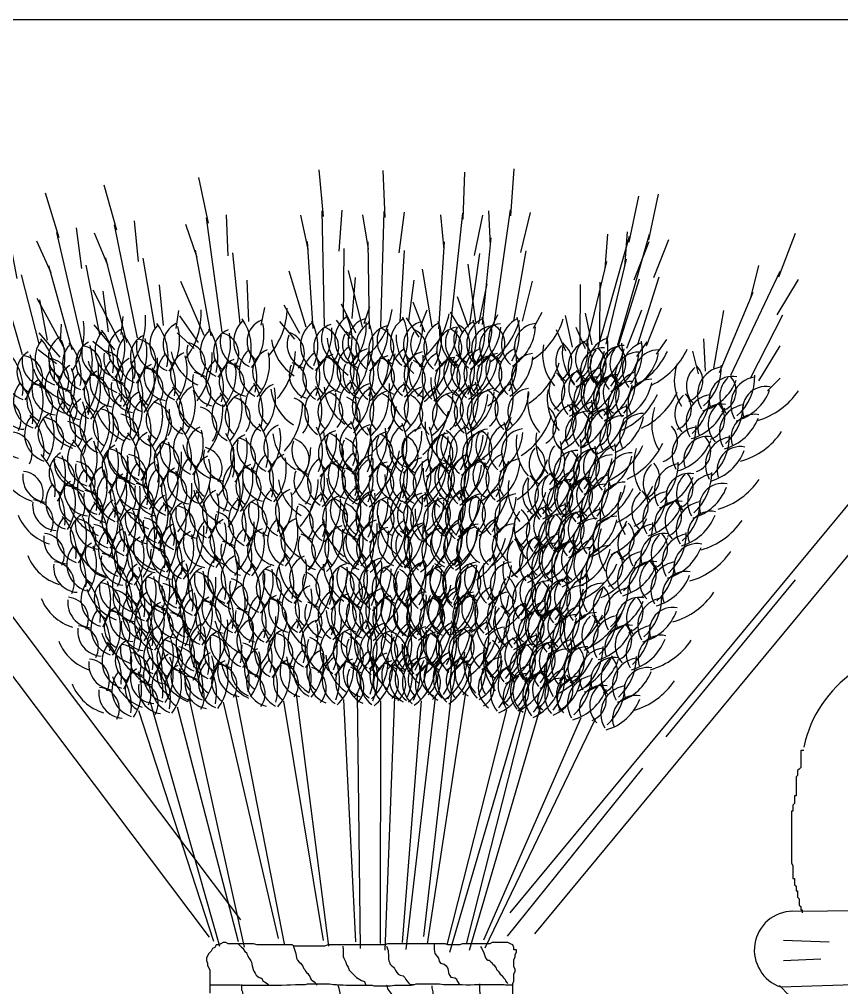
# Model space of a CAD drawing. Header units: millimetres. Extents: x 740 to 5908, y 1492 to 3373.
# Drawn here: x 5878.74 to 5892.21, y 2012.96 to 2028.81 of the extents above; entities that cross this region are included whole.
import ezdxf

# ---------------------------------------------------------------- set-up
doc = ezdxf.new("R2010")
doc.units = ezdxf.units.MM

# ---------------------------------------------------------------- blocks, each defined once
blk = doc.blocks.new('A$C538B1272')
for p, q in [((21.859, 49.687), (23.111, 52.919)), ((19.771, 48.019), (20.397, 50.521)), ((18.31, 42.39), (21.963, 50.104)), ((21.754, 46.873), (23.32, 49.479)), ((17.475, 42.599), (19.98, 48.541)), ((17.058, 42.911), (17.788, 47.185)), ((19.771, 42.182), (22.172, 46.873)), ((16.432, 42.703), (16.327, 45.1)), ((20.397, 41.973), (21.963, 44.579)), ((15.91, 42.494), (15.492, 44.162)), ((21.024, 41.243), (21.963, 42.182)), ((7.208, 17.027), (0, 0.584)), ((8.28, 16.929), (0.097, 0))]:
    blk.add_line(p, q)
for centre, radius, start, end in [((17.777, 41.988), 3.649, 160.2049, 211.2294), ((14.645, 41.967), 1.6, 290.14187, 43.81282), ((17.926, 40.954), 2.077, 98.95694, 210.28646), ((13.721, 43.064), 3.905, 311.3957, 0.99638), ((16.893, 41.573), 1.87, 131.58132, 224.11102), ((18.436, 40.589), 1.72, 78.9415, 198.4862), ((17.112, 41.221), 1.6, 290.14187, 43.81282), ((16.187, 42.317), 3.905, 311.3957, 0.99638), ((15.21, 43.378), 3.761, 285.79879, 338.94308), ((19.359, 40.827), 1.87, 131.58132, 224.11102), ((20.392, 40.208), 2.077, 98.95694, 210.28646), ((16.044, 39.513), 1.87, 131.58132, 224.11102), ((13.796, 39.907), 1.6, 290.14187, 43.81282), ((17.077, 38.894), 2.077, 98.95694, 210.28646), ((12.872, 41.004), 3.905, 311.3957, 0.99638), ((17.677, 42.631), 3.761, 285.79879, 338.94308), ((20.903, 39.842), 1.72, 78.9415, 198.4862), ((18.8, 44.305), 5.458, 285.86962, 325.88695), ((17.587, 38.529), 1.72, 78.9415, 198.4862), ((18.51, 38.767), 1.87, 131.58132, 224.11102), ((16.263, 39.161), 1.6, 290.14187, 43.81282), ((19.543, 38.148), 2.077, 98.95694, 210.28646), ((15.338, 40.257), 3.905, 311.3957, 0.99638), ((16.107, 38.757), 3.649, 160.2049, 211.2294), ((14.361, 41.318), 3.761, 285.79879, 338.94308), ((20.054, 37.782), 1.72, 78.9415, 198.4862), ((16.828, 40.571), 3.761, 285.79879, 338.94308), ((12.765, 37.514), 1.6, 290.14187, 43.81282), ((16.045, 36.501), 2.077, 98.95694, 210.28646), ((11.84, 38.611), 3.905, 311.3957, 0.99638), ((17.548, 41.282), 5.458, 285.86962, 325.88695), ((13.33, 38.925), 3.761, 285.79879, 338.94308), ((16.556, 36.136), 1.72, 78.9415, 198.4862), ((15.231, 36.767), 1.6, 290.14187, 43.81282), ((18.512, 35.755), 2.077, 98.95694, 210.28646), ((14.307, 37.864), 3.905, 311.3957, 0.99638), ((14.751, 35.734), 3.649, 160.2049, 211.2294), ((15.797, 38.178), 3.761, 285.79879, 338.94308), ((19.023, 35.389), 1.72, 78.9415, 198.4862), ((11.45, 34.787), 1.6, 290.14187, 43.81282), ((10.526, 35.884), 3.905, 311.3957, 0.99638), ((13.698, 34.393), 1.87, 131.58132, 224.11102), ((15.241, 33.409), 1.72, 78.9415, 198.4862), ((13.917, 34.04), 1.6, 290.14187, 43.81282), ((12.992, 35.137), 3.905, 311.3957, 0.99638), ((12.016, 36.198), 3.761, 285.79879, 338.94308), ((16.164, 33.646), 1.87, 131.58132, 224.11102), ((17.197, 33.028), 2.077, 98.95694, 210.28646), ((15.878, 37.737), 5.458, 285.86962, 325.88695), ((13.603, 32.502), 3.649, 160.2049, 211.2294), ((12.849, 32.333), 1.87, 131.58132, 224.11102), ((10.601, 32.727), 1.6, 290.14187, 43.81282), ((13.882, 31.714), 2.077, 98.95694, 210.28646), ((9.677, 33.824), 3.905, 311.3957, 0.99638), ((14.482, 35.451), 3.761, 285.79879, 338.94308), ((17.708, 32.662), 1.72, 78.9415, 198.4862), ((14.392, 31.349), 1.72, 78.9415, 198.4862), ((15.315, 31.586), 1.87, 131.58132, 224.11102), ((13.068, 31.98), 1.6, 290.14187, 43.81282), ((16.348, 30.968), 2.077, 98.95694, 210.28646), ((12.143, 33.077), 3.905, 311.3957, 0.99638), ((11.166, 34.138), 3.761, 285.79879, 338.94308), ((16.859, 30.602), 1.72, 78.9415, 198.4862), ((13.633, 33.391), 3.761, 285.79879, 338.94308), ((14.626, 34.714), 5.458, 285.86962, 325.88695), ((12.142, 29.792), 3.649, 160.2049, 211.2294), ((11.818, 29.94), 1.87, 131.58132, 224.11102), ((9.57, 30.334), 1.6, 290.14187, 43.81282), ((12.85, 29.321), 2.077, 98.95694, 210.28646), ((8.645, 31.431), 3.905, 311.3957, 0.99638), ((10.135, 31.745), 3.761, 285.79879, 338.94308), ((13.361, 28.956), 1.72, 78.9415, 198.4862), ((14.284, 29.193), 1.87, 131.58132, 224.11102), ((12.037, 29.587), 1.6, 290.14187, 43.81282), ((15.317, 28.574), 2.077, 98.95694, 210.28646), ((11.112, 30.684), 3.905, 311.3957, 0.99638), ((7.796, 29.371), 3.905, 311.3957, 0.99638), ((12.602, 30.998), 3.761, 285.79879, 338.94308), ((15.828, 28.209), 1.72, 78.9415, 198.4862), ((10.968, 27.88), 1.87, 131.58132, 224.11102), ((8.721, 28.274), 1.6, 290.14187, 43.81282), ((12.001, 27.261), 2.077, 98.95694, 210.28646), ((10.263, 28.624), 3.905, 311.3957, 0.99638), ((13.791, 32.421), 5.458, 285.86962, 325.88695), ((10.785, 26.769), 3.649, 160.2049, 211.2294), ((9.286, 29.685), 3.761, 285.79879, 338.94308), ((12.512, 26.896), 1.72, 78.9415, 198.4862), ((13.435, 27.133), 1.87, 131.58132, 224.11102), ((14.468, 26.515), 2.077, 98.95694, 210.28646), ((11.753, 28.938), 3.761, 285.79879, 338.94308), ((14.978, 26.149), 1.72, 78.9415, 198.4862), ((10.004, 25.218), 1.87, 131.58132, 224.11102), ((7.756, 25.612), 1.6, 290.14187, 43.81282), ((11.037, 24.6), 2.077, 98.95694, 210.28646), ((6.832, 26.709), 3.905, 311.3957, 0.99638), ((11.547, 24.234), 1.72, 78.9415, 198.4862), ((12.47, 24.472), 1.87, 131.58132, 224.11102), ((10.223, 24.866), 1.6, 290.14187, 43.81282), ((13.503, 23.853), 2.077, 98.95694, 210.28646), ((9.298, 25.962), 3.905, 311.3957, 0.99638), ((12.539, 29.398), 5.458, 285.86962, 325.88695), ((8.322, 27.023), 3.761, 285.79879, 338.94308), ((14.014, 23.487), 1.72, 78.9415, 198.4862), ((9.637, 23.537), 3.649, 160.2049, 211.2294), ((9.155, 23.158), 1.87, 131.58132, 224.11102), ((6.907, 23.552), 1.6, 290.14187, 43.81282), ((10.188, 22.54), 2.077, 98.95694, 210.28646), ((5.983, 24.649), 3.905, 311.3957, 0.99638), ((10.788, 26.276), 3.761, 285.79879, 338.94308), ((10.698, 22.174), 1.72, 78.9415, 198.4862), ((11.621, 22.412), 1.87, 131.58132, 224.11102), ((9.374, 22.806), 1.6, 290.14187, 43.81282), ((12.654, 21.793), 2.077, 98.95694, 210.28646), ((8.449, 23.903), 3.905, 311.3957, 0.99638), ((7.472, 24.963), 3.761, 285.79879, 338.94308), ((13.165, 21.427), 1.72, 78.9415, 198.4862), ((5.876, 21.159), 1.6, 290.14187, 43.81282), ((4.951, 22.256), 3.905, 311.3957, 0.99638), ((9.939, 24.216), 3.761, 285.79879, 338.94308), ((10.869, 25.853), 5.458, 285.86962, 325.88695), ((8.28, 20.514), 3.649, 160.2049, 211.2294), ((8.123, 20.765), 1.87, 131.58132, 224.11102), ((9.156, 20.146), 2.077, 98.95694, 210.28646), ((9.667, 19.781), 1.72, 78.9415, 198.4862), ((8.342, 20.413), 1.6, 290.14187, 43.81282), ((7.418, 21.509), 3.905, 311.3957, 0.99638), ((6.441, 22.57), 3.761, 285.79879, 338.94308), ((10.59, 20.019), 1.87, 131.58132, 224.11102), ((11.623, 19.4), 2.077, 98.95694, 210.28646), ((7.274, 18.705), 1.87, 131.58132, 224.11102), ((5.027, 19.099), 1.6, 290.14187, 43.81282), ((8.307, 18.086), 2.077, 98.95694, 210.28646), ((4.102, 20.196), 3.905, 311.3957, 0.99638), ((8.908, 21.823), 3.761, 285.79879, 338.94308), ((12.134, 19.034), 1.72, 78.9415, 198.4862), ((8.818, 17.721), 1.72, 78.9415, 198.4862), ((9.741, 17.959), 1.87, 131.58132, 224.11102), ((7.493, 18.353), 1.6, 290.14187, 43.81282), ((10.774, 17.34), 2.077, 98.95694, 210.28646), ((6.569, 19.449), 3.905, 311.3957, 0.99638), ((9.616, 22.83), 5.458, 285.86962, 325.88695), ((5.592, 20.51), 3.761, 285.79879, 338.94308), ((11.284, 16.974), 1.72, 78.9415, 198.4862), ((8.059, 19.763), 3.761, 285.79879, 338.94308)]:
    blk.add_arc(centre, radius, start, end)
blk = doc.blocks.new('A$C1CEA1915')
blk.add_blockref('A$C538B1272', (0, 0))

msp = doc.modelspace()

# ---------------------------------------------------------------- linework, layer by layer
for p, q in [((5872.915, 2028.814), (5895.54, 2028.814)), ((5891.179, 2024.601), (5891.456, 2025.316)), ((5890.717, 2024.232), (5890.855, 2024.785)), ((5890.394, 2022.987), (5891.202, 2024.693)), ((5891.155, 2023.978), (5891.502, 2024.555)), ((5890.209, 2023.033), (5890.763, 2024.347)), ((5890.116, 2023.102), (5890.278, 2024.048)), ((5890.717, 2022.941), (5891.248, 2023.978)), ((5889.978, 2023.056), (5889.955, 2023.586)), ((5890.855, 2022.894), (5891.202, 2023.471)), ((5889.863, 2023.01), (5889.77, 2023.379)), ((5890.994, 2022.733), (5891.202, 2022.941)), ((5892.882, 2021.561), (5886.778, 2014.186)), ((5893.3, 2021.237), (5887.179, 2013.843)), ((5877.7, 2020.266), (5882.366, 2014.072)), ((5877.256, 2019.884), (5881.85, 2013.786)), ((5889.337, 2017.066), (5891.454, 2019.639)), ((5887.938, 2017.376), (5886.343, 2013.738)), ((5888.175, 2017.354), (5886.364, 2013.609)), ((5886.736, 2013.805), (5888.955, 2016.556)), ((5891.383, 2014.213), (5901.353, 2014.308)), ((5891.257, 2013.737), (5892.006, 2013.71)), ((5891.216, 2012.971), (5901.64, 2013.305)), ((5891.257, 2013.405), (5891.867, 2013.432))]:
    msp.add_line(p, q)
for points in [[(5891.591, 2016.845), (5891.539, 2016.845), (5891.539, 2016.564), (5891.514, 2016.538), (5891.488, 2016.513), (5891.488, 2016.436), (5891.463, 2016.41), (5891.463, 2016.103), (5891.437, 2016.103), (5891.437, 2015.975), (5891.411, 2015.95), (5891.411, 2015.848), (5891.386, 2015.848), (5891.386, 2015.003), (5891.411, 2014.952), (5891.411, 2014.748), (5891.437, 2014.748), (5891.437, 2014.645), (5891.463, 2014.62), (5891.463, 2014.543), (5891.488, 2014.543), (5891.488, 2014.441), (5891.514, 2014.415), (5891.514, 2014.313), (5891.539, 2014.287), (5891.539, 2014.236), (5891.565, 2014.236), (5891.565, 2014.185)], [(5886.824, 2012.79), (5886.824, 2013.027), (5886.844, 2013.067), (5886.844, 2013.185), (5886.864, 2013.225), (5886.864, 2013.264), (5886.844, 2013.303), (5886.844, 2013.422), (5886.864, 2013.461), (5886.864, 2013.501), (5886.884, 2013.54), (5886.884, 2013.58), (5886.844, 2013.58), (5886.844, 2013.619), (5886.824, 2013.659), (5886.785, 2013.678), (5886.745, 2013.698), (5886.489, 2013.698), (5886.449, 2013.678), (5885.995, 2013.678), (5885.955, 2013.659), (5885.758, 2013.659), (5885.718, 2013.678), (5884.77, 2013.678), (5884.731, 2013.659), (5883.802, 2013.659), (5883.743, 2013.639), (5883.249, 2013.639), (5883.21, 2013.659), (5882.637, 2013.659), (5882.578, 2013.678), (5882.163, 2013.678), (5882.123, 2013.698), (5882.084, 2013.698), (5882.044, 2013.678), (5882.005, 2013.659), (5881.965, 2013.659), (5881.945, 2013.619), (5881.906, 2013.599), (5881.886, 2013.56), (5881.847, 2013.521), (5881.827, 2013.481), (5881.807, 2013.442), (5881.807, 2013.402), (5881.827, 2013.363), (5881.827, 2013.323), (5881.847, 2013.284), (5881.866, 2013.244), (5881.866, 2012.869)], [(5882.334, 2013.673), (5882.382, 2013.625), (5882.406, 2013.609), (5882.422, 2013.577), (5882.438, 2013.553), (5882.463, 2013.536), (5882.471, 2013.512), (5882.487, 2013.48), (5882.495, 2013.456), (5882.511, 2013.432), (5882.535, 2013.4), (5882.543, 2013.376), (5882.551, 2013.343), (5882.559, 2013.319), (5882.575, 2013.255), (5882.583, 2013.231), (5882.607, 2013.199), (5882.624, 2013.167), (5882.648, 2013.142), (5882.672, 2013.126), (5882.696, 2013.118), (5882.72, 2013.102), (5882.728, 2013.078), (5882.76, 2013.054), (5882.785, 2013.038), (5882.809, 2013.022), (5882.825, 2013.006)], [(5883.227, 2013.649), (5883.251, 2013.585), (5883.268, 2013.536), (5883.276, 2013.488), (5883.284, 2013.44), (5883.3, 2013.408), (5883.324, 2013.376), (5883.348, 2013.36), (5883.372, 2013.335), (5883.388, 2013.311), (5883.396, 2013.279), (5883.42, 2013.255), (5883.429, 2013.231), (5883.445, 2013.207), (5883.469, 2013.191), (5883.485, 2013.167), (5883.501, 2013.142), (5883.509, 2013.118), (5883.525, 2013.094), (5883.549, 2013.07), (5883.573, 2013.054), (5883.598, 2013.022), (5883.614, 2012.998)], [(5884.04, 2013.641), (5884.048, 2013.585), (5884.048, 2013.472), (5884.056, 2013.44), (5884.089, 2013.376), (5884.097, 2013.352), (5884.105, 2013.327), (5884.129, 2013.295), (5884.145, 2013.247), (5884.169, 2013.223), (5884.201, 2013.191), (5884.266, 2013.126), (5884.346, 2013.078), (5884.394, 2013.062), (5884.411, 2013.014), (5884.411, 2013.006)], [(5884.757, 2013.641), (5884.781, 2013.569), (5884.789, 2013.472), (5884.789, 2013.424), (5884.797, 2013.4), (5884.805, 2013.376), (5884.813, 2013.352), (5884.845, 2013.319), (5884.869, 2013.295), (5884.885, 2013.271), (5884.902, 2013.239), (5884.926, 2013.207), (5884.95, 2013.183), (5884.982, 2013.167), (5885.03, 2013.151), (5885.055, 2013.126), (5885.071, 2013.094), (5885.087, 2013.07), (5885.119, 2013.038), (5885.143, 2013.014), (5885.207, 2013.014), (5885.216, 2013.006)], [(5885.537, 2013.681), (5885.537, 2013.585), (5885.546, 2013.52), (5885.61, 2013.44), (5885.618, 2013.392), (5885.642, 2013.36), (5885.698, 2013.343), (5885.731, 2013.319), (5885.763, 2013.271), (5885.771, 2013.207), (5885.779, 2013.183), (5885.795, 2013.159), (5885.811, 2013.134), (5885.876, 2013.118), (5885.9, 2013.102), (5885.908, 2013.078), (5885.94, 2013.03), (5885.94, 2013.022)], [(5886.294, 2013.633), (5886.31, 2013.609), (5886.342, 2013.544), (5886.375, 2013.448), (5886.391, 2013.424), (5886.415, 2013.408), (5886.439, 2013.408), (5886.463, 2013.384), (5886.487, 2013.368), (5886.495, 2013.343), (5886.52, 2013.327), (5886.536, 2013.303), (5886.552, 2013.279), (5886.56, 2013.255), (5886.584, 2013.231), (5886.6, 2013.207), (5886.616, 2013.183), (5886.64, 2013.167), (5886.656, 2013.142), (5886.672, 2013.118), (5886.697, 2013.094), (5886.705, 2013.07), (5886.729, 2013.046), (5886.745, 2013.03)], [(5881.859, 2013.006), (5882.358, 2013.006), (5882.382, 2012.998), (5883.042, 2012.998), (5883.123, 2013.006), (5883.187, 2013.006), (5883.268, 2013.014), (5883.429, 2013.014), (5883.461, 2013.022), (5883.823, 2013.022), (5883.887, 2013.014), (5883.936, 2013.014), (5883.984, 2013.006), (5884.048, 2013.006), (5884.097, 2012.998), (5884.523, 2012.998), (5884.547, 2012.99), (5884.821, 2012.99), (5884.885, 2012.998), (5885.159, 2012.998), (5885.191, 2013.006), (5885.216, 2013.014), (5885.24, 2013.022), (5885.626, 2013.022), (5885.69, 2013.014), (5885.996, 2013.014), (5886.061, 2013.006), (5886.133, 2013.006), (5886.198, 2013.014), (5886.681, 2013.014), (5886.705, 2013.006), (5886.825, 2013.006), (5886.833, 2013.014)], [(5882.382, 2013.014), (5882.382, 2012.925), (5882.398, 2012.893), (5882.406, 2012.837), (5882.414, 2012.789), (5882.422, 2012.765), (5882.438, 2012.732), (5882.455, 2012.708), (5882.471, 2012.684), (5882.479, 2012.66), (5882.487, 2012.636), (5882.503, 2012.612), (5882.511, 2012.58), (5882.527, 2012.556), (5882.551, 2012.483), (5882.575, 2012.459), (5882.567, 2012.483), (5882.567, 2012.475)], [(5883.96, 2012.998), (5883.976, 2012.95), (5883.992, 2012.869), (5884, 2012.789), (5884.008, 2012.757), (5884.016, 2012.732), (5884.024, 2012.708), (5884.024, 2012.66), (5884.04, 2012.636), (5884.089, 2012.62), (5884.169, 2012.556), (5884.25, 2012.507), (5884.274, 2012.483), (5884.29, 2012.459), (5884.314, 2012.435), (5884.314, 2012.427)], [(5884.749, 2012.998), (5884.765, 2012.974), (5884.773, 2012.941), (5884.821, 2012.877), (5884.869, 2012.813), (5884.877, 2012.781), (5884.877, 2012.708), (5884.885, 2012.66), (5884.894, 2012.636), (5884.902, 2012.612), (5884.918, 2012.58), (5884.934, 2012.556), (5884.958, 2012.531), (5884.974, 2012.507), (5884.998, 2012.491), (5885.014, 2012.467), (5885.03, 2012.443), (5885.03, 2012.435)], [(5885.497, 2012.99), (5885.497, 2012.958), (5885.513, 2012.893), (5885.513, 2012.845), (5885.529, 2012.781), (5885.546, 2012.732), (5885.578, 2012.684), (5885.626, 2012.676), (5885.65, 2012.644), (5885.674, 2012.62), (5885.723, 2012.556), (5885.739, 2012.531), (5885.747, 2012.507), (5885.763, 2012.483), (5885.763, 2012.435), (5885.771, 2012.427)], [(5886.278, 2013.022), (5886.278, 2012.917), (5886.286, 2012.869), (5886.294, 2012.845), (5886.302, 2012.821), (5886.326, 2012.797), (5886.351, 2012.765), (5886.431, 2012.74), (5886.463, 2012.724), (5886.487, 2012.708), (5886.495, 2012.684), (5886.511, 2012.66), (5886.536, 2012.636), (5886.552, 2012.612), (5886.584, 2012.548), (5886.6, 2012.523), (5886.616, 2012.499), (5886.632, 2012.451), (5886.648, 2012.435)]]:
    msp.add_lwpolyline(points)
for centre, radius, start, end in [((5890.276, 2022.898), 0.807, 160.2049, 211.2294), ((5890.08, 2022.806), 0.414, 131.5813, 224.111), ((5889.583, 2022.893), 0.354, 290.1419, 43.8128), ((5890.309, 2022.669), 0.46, 98.9569, 210.2865), ((5889.378, 2023.136), 0.864, 311.3957, 0.9964), ((5890.421, 2022.588), 0.381, 78.9415, 198.4862), ((5890.128, 2022.728), 0.354, 290.1419, 43.8128), ((5890.854, 2022.504), 0.46, 98.9569, 210.2865), ((5889.924, 2022.971), 0.864, 311.3957, 0.9964), ((5889.708, 2023.205), 0.832, 285.7988, 338.9431), ((5890.626, 2022.641), 0.414, 131.5813, 224.111), ((5890.967, 2022.423), 0.381, 78.9415, 198.4862), ((5889.892, 2022.35), 0.414, 131.5813, 224.111), ((5889.395, 2022.437), 0.354, 290.1419, 43.8128), ((5890.121, 2022.213), 0.46, 98.9569, 210.2865), ((5889.19, 2022.68), 0.864, 311.3957, 0.9964), ((5890.253, 2023.04), 0.832, 285.7988, 338.9431), ((5890.502, 2023.41), 1.208, 285.8696, 325.8869), ((5890.234, 2022.133), 0.381, 78.9415, 198.4862), ((5890.438, 2022.185), 0.414, 131.5813, 224.111), ((5889.941, 2022.272), 0.354, 290.1419, 43.8128), ((5890.666, 2022.048), 0.46, 98.9569, 210.2865), ((5889.736, 2022.515), 0.864, 311.3957, 0.9964), ((5889.906, 2022.183), 0.807, 160.2049, 211.2294), ((5889.52, 2022.75), 0.832, 285.7988, 338.9431), ((5890.779, 2021.967), 0.381, 78.9415, 198.4862), ((5888.962, 2022.151), 0.864, 311.3957, 0.9964), ((5890.066, 2022.584), 0.832, 285.7988, 338.9431), ((5889.167, 2021.908), 0.354, 290.1419, 43.8128), ((5889.893, 2021.684), 0.46, 98.9569, 210.2865), ((5890.225, 2022.741), 1.208, 285.8696, 325.8869), ((5889.292, 2022.22), 0.832, 285.7988, 338.9431), ((5890.005, 2021.603), 0.381, 78.9415, 198.4862), ((5889.712, 2021.743), 0.354, 290.1419, 43.8128), ((5890.438, 2021.519), 0.46, 98.9569, 210.2865), ((5889.508, 2021.985), 0.864, 311.3957, 0.9964), ((5889.606, 2021.514), 0.807, 160.2049, 211.2294), ((5889.838, 2022.055), 0.832, 285.7988, 338.9431), ((5890.551, 2021.438), 0.381, 78.9415, 198.4862), ((5888.876, 2021.305), 0.354, 290.1419, 43.8128), ((5889.602, 2021.081), 0.46, 98.9569, 210.2865), ((5888.671, 2021.547), 0.864, 311.3957, 0.9964), ((5889.373, 2021.218), 0.414, 131.5813, 224.111), ((5889.715, 2021), 0.381, 78.9415, 198.4862), ((5889.422, 2021.14), 0.354, 290.1419, 43.8128), ((5889.217, 2021.382), 0.864, 311.3957, 0.9964), ((5889.001, 2021.617), 0.832, 285.7988, 338.9431), ((5889.919, 2021.052), 0.414, 131.5813, 224.111), ((5890.147, 2020.916), 0.46, 98.9569, 210.2865), ((5890.26, 2020.835), 0.381, 78.9415, 198.4862), ((5889.856, 2021.957), 1.208, 285.8696, 325.8869), ((5889.352, 2020.799), 0.807, 160.2049, 211.2294), ((5889.185, 2020.762), 0.414, 131.5813, 224.111), ((5888.688, 2020.849), 0.354, 290.1419, 43.8128), ((5889.414, 2020.625), 0.46, 98.9569, 210.2865), ((5888.484, 2021.092), 0.864, 311.3957, 0.9964), ((5889.547, 2021.452), 0.832, 285.7988, 338.9431), ((5889.527, 2020.544), 0.381, 78.9415, 198.4862), ((5889.731, 2020.597), 0.414, 131.5813, 224.111), ((5889.234, 2020.684), 0.354, 290.1419, 43.8128), ((5889.96, 2020.46), 0.46, 98.9569, 210.2865), ((5889.029, 2020.926), 0.864, 311.3957, 0.9964), ((5888.813, 2021.161), 0.832, 285.7988, 338.9431), ((5890.072, 2020.379), 0.381, 78.9415, 198.4862), ((5889.359, 2020.996), 0.832, 285.7988, 338.9431), ((5889.579, 2021.289), 1.208, 285.8696, 325.8869), ((5889.029, 2020.2), 0.807, 160.2049, 211.2294), ((5888.957, 2020.232), 0.414, 131.5813, 224.111), ((5888.46, 2020.32), 0.354, 290.1419, 43.8128), ((5889.186, 2020.096), 0.46, 98.9569, 210.2865), ((5888.255, 2020.562), 0.864, 311.3957, 0.9964), ((5888.585, 2020.632), 0.832, 285.7988, 338.9431), ((5889.299, 2020.015), 0.381, 78.9415, 198.4862), ((5889.503, 2020.067), 0.414, 131.5813, 224.111), ((5889.006, 2020.154), 0.354, 290.1419, 43.8128), ((5889.731, 2019.93), 0.46, 98.9569, 210.2865), ((5888.801, 2020.397), 0.864, 311.3957, 0.9964), ((5888.272, 2019.864), 0.354, 290.1419, 43.8128), ((5888.068, 2020.107), 0.864, 311.3957, 0.9964), ((5889.131, 2020.467), 0.832, 285.7988, 338.9431), ((5889.844, 2019.85), 0.381, 78.9415, 198.4862), ((5889.394, 2020.781), 1.208, 285.8696, 325.8869), ((5888.769, 2019.777), 0.414, 131.5813, 224.111), ((5888.998, 2019.64), 0.46, 98.9569, 210.2865), ((5888.613, 2019.941), 0.864, 311.3957, 0.9964), ((5888.729, 2019.531), 0.807, 160.2049, 211.2294), ((5888.397, 2020.176), 0.832, 285.7988, 338.9431), ((5889.111, 2019.559), 0.381, 78.9415, 198.4862), ((5889.315, 2019.612), 0.414, 131.5813, 224.111), ((5888.818, 2019.699), 0.354, 290.1419, 43.8128), ((5889.544, 2019.475), 0.46, 98.9569, 210.2865), ((5888.943, 2020.011), 0.832, 285.7988, 338.9431), ((5889.657, 2019.394), 0.381, 78.9415, 198.4862), ((5888.556, 2019.188), 0.414, 131.5813, 224.111), ((5888.059, 2019.275), 0.354, 290.1419, 43.8128), ((5888.785, 2019.051), 0.46, 98.9569, 210.2865), ((5887.854, 2019.518), 0.864, 311.3957, 0.9964), ((5888.897, 2018.97), 0.381, 78.9415, 198.4862), ((5889.102, 2019.023), 0.414, 131.5813, 224.111), ((5888.604, 2019.11), 0.354, 290.1419, 43.8128), ((5889.33, 2018.886), 0.46, 98.9569, 210.2865), ((5888.4, 2019.353), 0.864, 311.3957, 0.9964), ((5889.117, 2020.112), 1.208, 285.8696, 325.8869), ((5888.184, 2019.587), 0.832, 285.7988, 338.9431), ((5889.443, 2018.805), 0.381, 78.9415, 198.4862), ((5888.475, 2018.816), 0.807, 160.2049, 211.2294), ((5888.368, 2018.732), 0.414, 131.5813, 224.111), ((5887.871, 2018.819), 0.354, 290.1419, 43.8128), ((5888.597, 2018.595), 0.46, 98.9569, 210.2865), ((5887.666, 2019.062), 0.864, 311.3957, 0.9964), ((5888.729, 2019.422), 0.832, 285.7988, 338.9431), ((5888.71, 2018.514), 0.381, 78.9415, 198.4862), ((5888.914, 2018.567), 0.414, 131.5813, 224.111), ((5888.417, 2018.654), 0.354, 290.1419, 43.8128), ((5889.142, 2018.43), 0.46, 98.9569, 210.2865), ((5888.212, 2018.897), 0.864, 311.3957, 0.9964), ((5887.996, 2019.131), 0.832, 285.7988, 338.9431), ((5889.255, 2018.349), 0.381, 78.9415, 198.4862), ((5887.643, 2018.29), 0.354, 290.1419, 43.8128), ((5888.369, 2018.066), 0.46, 98.9569, 210.2865), ((5887.438, 2018.533), 0.864, 311.3957, 0.9964), ((5888.542, 2018.966), 0.832, 285.7988, 338.9431), ((5888.747, 2019.328), 1.208, 285.8696, 325.8869), ((5888.175, 2018.147), 0.807, 160.2049, 211.2294), ((5888.14, 2018.203), 0.414, 131.5813, 224.111), ((5888.481, 2017.985), 0.381, 78.9415, 198.4862), ((5888.188, 2018.125), 0.354, 290.1419, 43.8128), ((5887.984, 2018.367), 0.864, 311.3957, 0.9964), ((5893.587, 2016.457), 2.048, 83.3164, 167.532), ((5887.768, 2018.602), 0.832, 285.7988, 338.9431), ((5888.686, 2018.038), 0.414, 131.5813, 224.111), ((5888.914, 2017.901), 0.46, 98.9569, 210.2865), ((5889.027, 2017.82), 0.381, 78.9415, 198.4862), ((5887.952, 2017.747), 0.414, 131.5813, 224.111), ((5887.455, 2017.834), 0.354, 290.1419, 43.8128), ((5888.181, 2017.61), 0.46, 98.9569, 210.2865), ((5887.25, 2018.077), 0.864, 311.3957, 0.9964), ((5888.314, 2018.437), 0.832, 285.7988, 338.9431), ((5888.294, 2017.529), 0.381, 78.9415, 198.4862), ((5888.498, 2017.582), 0.414, 131.5813, 224.111), ((5888.001, 2017.669), 0.354, 290.1419, 43.8128), ((5888.726, 2017.445), 0.46, 98.9569, 210.2865), ((5887.796, 2017.912), 0.864, 311.3957, 0.9964), ((5888.47, 2018.66), 1.208, 285.8696, 325.8869), ((5887.58, 2018.146), 0.832, 285.7988, 338.9431), ((5888.839, 2017.364), 0.381, 78.9415, 198.4862), ((5888.126, 2017.981), 0.832, 285.7988, 338.9431), ((5891.416, 2013.576), 0.637, 90.8504, 251.6374), ((5893.408, 2015.048), 3.021, 222.8214, 245.3573)]:
    msp.add_arc(centre, radius, start, end)

# ---------------------------------------------------------------- block references
for p, xscale, yscale, zscale, rotation in [((5884.308, 2013.594), 0.2212229252021809, 0.2212229252021809, 0.2212229252021809, 26.53858106626427), ((5884.707, 2013.564), 0.2212229252016387, 0.2212229252016387, 0.2212229252016387, 23.60508837776337), ((5885.053, 2013.575), 0.2212229252028077, 0.2212229252015732, 0.2212229252016942, 19.15847697080414), ((5885.4, 2013.672), 0.2212229252022066, 0.2212229252022066, 0.2212229252022066, 17.08412762173546), ((5883.789, 2013.626), 0.2212229252018449, 0.2212229252018449, 0.2212229252018449, 33.0810659158843), ((5882.408, 2013.612), 0.2212229252024137, 0.2212229252024137, 0.2212229252024137, 38.25793865972175), ((5883.062, 2013.664), 0.2212229252012626, 0.2212229252012626, 0.2212229252012626, 36.83807980057869), ((5885.765, 2013.531), 0.2212229252011946, 0.2212229252011946, 0.2212229252011946, 9.451546693137123), ((5886.088, 2013.567), 0.2212229252011946, 0.2212229252011946, 0.2212229252011946, 9.451546693137123), ((5882.007, 2013.625), 0.2212229252027608, 0.2212229252015732, 0.2212229252016942, 41.6692492041095)]:
    msp.add_blockref('A$C1CEA1915', p, dxfattribs=dict(xscale=xscale, yscale=yscale, zscale=zscale, rotation=rotation))

doc.saveas('drawing.dxf')
